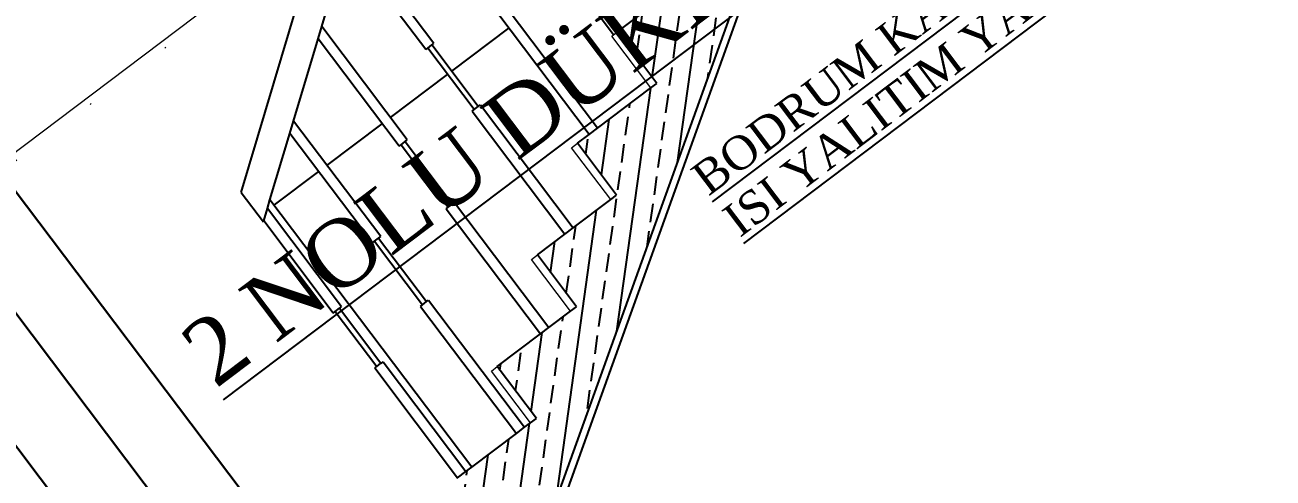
# Model space of a CAD drawing. Header units: millimetres. Extents: x 2232 to 85269, y -3593 to 5869.
# Drawn here: x 7739.1 to 7824, y -790.1 to -759.3 of the extents above; entities that cross this region are included whole.
import ezdxf

# ---------------------------------------------------------------- set-up
doc = ezdxf.new("R2010")
doc.units = ezdxf.units.MM
doc.linetypes.add('DOTX2', pattern=[0.5, 0, -0.5])
for name, color, linetype, lineweight in [('iz', 1, 'DOTX2', 20), ('sıva iç', 21, 'Continuous', 0), ('ölçü iç', 170, 'Continuous', 9), ('ÖLÇÜ İÇ', 7, 'Continuous', 9)]:
    doc.layers.add(name, color=color, linetype=linetype, lineweight=lineweight)
doc.layers.add('Standart', color=7, linetype='Continuous')
doc.layers.add('Yazi', color=7, linetype='Continuous')
doc.styles.get("Standard").update_dxf_attribs({"font": 'arial.ttf'})
doc.styles.add('Times roman', font='times.ttf')
doc.dimstyles.new('zulay iç ölçü', dxfattribs={"dimtxt": 10, "dimasz": 5, "dimexe": 0.18, "dimexo": 0, "dimgap": 2, "dimtad": 3, "dimdec": 0, "dimzin": 0, "dimdsep": 46, "dimtxsty": 'Standard', "dimblk": 'ARCHTICK', "dimcen": 0.09, "dimse1": 1, "dimse2": 1, "dimadec": 0, "dimazin": 0, "dimtfac": 1, "dimtdec": 0, "dimtix": 1, "dimtofl": 0, "dimtmove": 0, "dimatfit": 3, "dimldrblk": 'ARCHTICK', "dimfxl": 1, "dimtolj": 1, "dimtzin": 0, "dimarcsym": 0})
pattern_1 = [(45, (0, 0), (-7.07107, 7.07107), []), (45, (7.071, 0), (-7.07107, 7.07107), [5, -2.5])]

# ---------------------------------------------------------------- blocks, each defined once
blk = doc.blocks.new('IDE991Entity4350')
at = {"layer": 'Standart', "linetype": 'Continuous', "lineweight": -3}
h = blk.add_hatch(dxfattribs=at)
h.set_pattern_fill('ANSI33', color=171, scale=40, style=0)
h.set_pattern_definition(pattern_1)
h.paths.add_polyline_path([(785, -250), (760, -250), (760, 50), (785, 50)])
blk = doc.blocks.new('IDE991Entity4352')
at = {"layer": 'Standart', "linetype": 'Continuous', "lineweight": -3}
h = blk.add_hatch(dxfattribs=at)
h.set_pattern_fill('ANSI33', color=171, scale=40, style=0)
h.set_pattern_definition(pattern_1)
h.paths.add_polyline_path([(285, -250), (260, -250), (260, 50), (285, 50)])
blk = doc.blocks.new('IDE991Entity4359')
at = {"layer": 'Standart', "linetype": 'Continuous', "lineweight": -3}
h = blk.add_hatch(dxfattribs=at)
h.set_pattern_fill('ANSI33', color=171, scale=40, style=0)
h.set_pattern_definition(pattern_1)
h.paths.add_polyline_path([(621, 17.35), (405, -123.82), (405, -91.18), (432, -91.18), (432, -73.53), (459, -73.53), (459, -55.88), (486, -55.88), (486, -38.24), (513, -38.24), (513, -20.59), (540, -20.59), (540, -2.94), (567, -2.94), (567, 14.71), (594, 14.71), (594, 32.35), (621, 32.35)])
blk = doc.blocks.new('IDE991Entity4999')
at = {"layer": 'Standart', "color": 159, "linetype": 'Continuous', "lineweight": -3}
blk.add_lwpolyline([(410.2, -2), (425.19, -2)], dxfattribs=at)
blk = doc.blocks.new('IDE991Entity5000')
at = {"layer": 'Standart', "color": 159, "linetype": 'Continuous', "lineweight": -3}
blk.add_lwpolyline([(428.01, -2), (446.79, -2)], dxfattribs=at)
blk = doc.blocks.new('IDE991Entity5001')
at = {"layer": 'Standart', "color": 159, "linetype": 'Continuous', "lineweight": -3}
blk.add_lwpolyline([(449.61, -2), (469.09, -2)], dxfattribs=at)
blk = doc.blocks.new('IDE991Entity5002')
at = {"layer": 'Standart', "color": 159, "linetype": 'Continuous', "lineweight": -3}
blk.add_lwpolyline([(470.51, -2), (489.99, -2)], dxfattribs=at)
blk = doc.blocks.new('IDE991Entity5028')
at = {"layer": 'Standart', "color": 159, "linetype": 'Continuous', "lineweight": -3}
blk.add_lwpolyline([(410, -91.18), (410, -0.15)], dxfattribs=at)
blk = doc.blocks.new('IDE991Entity5179')
at = {"layer": 'Standart', "color": 134, "linetype": 'Continuous', "lineweight": -3}
blk.add_lwpolyline([(405.2, -53.76), (405.2, -91.18)], dxfattribs=at)
blk = doc.blocks.new('IDE991Entity5180')
at = {"layer": 'Standart', "color": 134, "linetype": 'Continuous', "lineweight": -3}
blk.add_lwpolyline([(405.2, -53.76), (405.9, -53.76)], dxfattribs=at)
blk = doc.blocks.new('IDE991Entity5181')
at = {"layer": 'Standart', "color": 134, "linetype": 'Continuous', "lineweight": -3}
blk.add_lwpolyline([(405.9, -35.05), (405.9, -53.76)], dxfattribs=at)
blk = doc.blocks.new('IDE991Entity5182')
at = {"layer": 'Standart', "color": 134, "linetype": 'Continuous', "lineweight": -3}
blk.add_lwpolyline([(405.2, -35.05), (405.2, -3.68)], dxfattribs=at)
blk = doc.blocks.new('IDE991Entity5183')
at = {"layer": 'Standart', "color": 134, "linetype": 'Continuous', "lineweight": -3}
blk.add_lwpolyline([(405.2, -35.05), (405.9, -35.05)], dxfattribs=at)
blk = doc.blocks.new('IDE991Entity5184')
at = {"layer": 'Standart', "color": 134, "linetype": 'Continuous', "lineweight": -3}
blk.add_lwpolyline([(408.03, -53.76), (408.03, -91.18)], dxfattribs=at)
blk = doc.blocks.new('IDE991Entity5185')
at = {"layer": 'Standart', "color": 134, "linetype": 'Continuous', "lineweight": -3}
blk.add_lwpolyline([(407.32, -35.05), (407.32, -53.76)], dxfattribs=at)
blk = doc.blocks.new('IDE991Entity5186')
at = {"layer": 'Standart', "color": 134, "linetype": 'Continuous', "lineweight": -3}
blk.add_lwpolyline([(408.03, -35.05), (408.03, -1.6)], dxfattribs=at)
blk = doc.blocks.new('IDE991Entity5187')
at = {"layer": 'Standart', "color": 134, "linetype": 'Continuous', "lineweight": -3}
blk.add_lwpolyline([(425.19, -47.88), (425.19, -91.18)], dxfattribs=at)
blk = doc.blocks.new('IDE991Entity5188')
at = {"layer": 'Standart', "color": 134, "linetype": 'Continuous', "lineweight": -3}
blk.add_lwpolyline([(425.19, -47.88), (425.89, -47.88)], dxfattribs=at)
blk = doc.blocks.new('IDE991Entity5189')
at = {"layer": 'Standart', "color": 134, "linetype": 'Continuous', "lineweight": -3}
blk.add_lwpolyline([(425.89, -26.24), (425.89, -47.88)], dxfattribs=at)
blk = doc.blocks.new('IDE991Entity5190')
at = {"layer": 'Standart', "color": 134, "linetype": 'Continuous', "lineweight": -3}
blk.add_lwpolyline([(425.19, -26.24), (425.19, 11.02)], dxfattribs=at)
blk = doc.blocks.new('IDE991Entity5191')
at = {"layer": 'Standart', "color": 134, "linetype": 'Continuous', "lineweight": -3}
blk.add_lwpolyline([(425.19, -26.24), (425.89, -26.24)], dxfattribs=at)
blk = doc.blocks.new('IDE991Entity5192')
at = {"layer": 'Standart', "color": 134, "linetype": 'Continuous', "lineweight": -3}
blk.add_lwpolyline([(428.01, -47.88), (428.01, -91.18)], dxfattribs=at)
blk = doc.blocks.new('IDE991Entity5193')
at = {"layer": 'Standart', "color": 134, "linetype": 'Continuous', "lineweight": -3}
blk.add_lwpolyline([(427.31, -26.24), (427.31, -47.88)], dxfattribs=at)
blk = doc.blocks.new('IDE991Entity5194')
at = {"layer": 'Standart', "color": 134, "linetype": 'Continuous', "lineweight": -3}
blk.add_lwpolyline([(428.01, -26.24), (428.01, 13.1)], dxfattribs=at)
blk = doc.blocks.new('IDE991Entity5195')
at = {"layer": 'Standart', "color": 134, "linetype": 'Continuous', "lineweight": -3}
blk.add_lwpolyline([(446.79, -30.94), (446.79, -73.53)], dxfattribs=at)
blk = doc.blocks.new('IDE991Entity5196')
at = {"layer": 'Standart', "color": 134, "linetype": 'Continuous', "lineweight": -3}
blk.add_lwpolyline([(446.79, -30.94), (447.49, -30.94)], dxfattribs=at)
blk = doc.blocks.new('IDE991Entity5197')
at = {"layer": 'Standart', "color": 134, "linetype": 'Continuous', "lineweight": -3}
blk.add_lwpolyline([(447.49, -9.65), (447.49, -30.94)], dxfattribs=at)
blk = doc.blocks.new('IDE991Entity5198')
at = {"layer": 'Standart', "color": 134, "linetype": 'Continuous', "lineweight": -3}
blk.add_lwpolyline([(446.79, -9.65), (446.79, 26.9)], dxfattribs=at)
blk = doc.blocks.new('IDE991Entity5199')
at = {"layer": 'Standart', "color": 134, "linetype": 'Continuous', "lineweight": -3}
blk.add_lwpolyline([(446.79, -9.65), (447.49, -9.65)], dxfattribs=at)
blk = doc.blocks.new('IDE991Entity5200')
at = {"layer": 'Standart', "color": 134, "linetype": 'Continuous', "lineweight": -3}
blk.add_lwpolyline([(449.61, -30.94), (449.61, -73.53)], dxfattribs=at)
blk = doc.blocks.new('IDE991Entity5201')
at = {"layer": 'Standart', "color": 134, "linetype": 'Continuous', "lineweight": -3}
blk.add_lwpolyline([(448.91, -9.65), (448.91, -30.94)], dxfattribs=at)
blk = doc.blocks.new('IDE991Entity5202')
at = {"layer": 'Standart', "color": 134, "linetype": 'Continuous', "lineweight": -3}
blk.add_lwpolyline([(449.61, -9.65), (449.61, 28.98)], dxfattribs=at)
blk = doc.blocks.new('IDE991Entity5203')
at = {"layer": 'Standart', "color": 134, "linetype": 'Continuous', "lineweight": -3}
blk.add_lwpolyline([(468.39, -14), (468.39, -55.88)], dxfattribs=at)
blk = doc.blocks.new('IDE991Entity5204')
at = {"layer": 'Standart', "color": 134, "linetype": 'Continuous', "lineweight": -3}
blk.add_lwpolyline([(468.39, -14), (469.09, -14)], dxfattribs=at)
blk = doc.blocks.new('IDE991Entity5205')
at = {"layer": 'Standart', "color": 134, "linetype": 'Continuous', "lineweight": -3}
blk.add_lwpolyline([(469.09, -14), (469.09, 6.94)], dxfattribs=at)
blk = doc.blocks.new('IDE991Entity5206')
at = {"layer": 'Standart', "color": 134, "linetype": 'Continuous', "lineweight": -3}
blk.add_lwpolyline([(468.39, 6.94), (468.39, 42.78)], dxfattribs=at)
blk = doc.blocks.new('IDE991Entity5207')
at = {"layer": 'Standart', "color": 134, "linetype": 'Continuous', "lineweight": -3}
blk.add_lwpolyline([(468.39, 6.94), (469.09, 6.94)], dxfattribs=at)
blk = doc.blocks.new('IDE991Entity5208')
at = {"layer": 'Standart', "color": 134, "linetype": 'Continuous', "lineweight": -3}
blk.add_lwpolyline([(471.21, -14), (471.21, -55.88)], dxfattribs=at)
blk = doc.blocks.new('IDE991Entity5209')
at = {"layer": 'Standart', "color": 134, "linetype": 'Continuous', "lineweight": -3}
blk.add_lwpolyline([(470.51, -14), (470.51, 6.94)], dxfattribs=at)
blk = doc.blocks.new('IDE991Entity5210')
at = {"layer": 'Standart', "color": 134, "linetype": 'Continuous', "lineweight": -3}
blk.add_lwpolyline([(471.21, 6.94), (471.21, 44.86)], dxfattribs=at)
blk = doc.blocks.new('IDE991Entity5211')
at = {"layer": 'Standart', "color": 134, "linetype": 'Continuous', "lineweight": -3}
blk.add_lwpolyline([(489.99, -38.24), (489.99, 2.94)], dxfattribs=at)
blk = doc.blocks.new('IDE991Entity5216')
at = {"layer": 'Standart', "color": 134, "linetype": 'Continuous', "lineweight": -3}
blk.add_lwpolyline([(492.81, -38.24), (492.81, 2.94)], dxfattribs=at)
blk = doc.blocks.new('IDE991Entity5219')
at = {"layer": 'Standart', "color": 134, "linetype": 'Continuous', "lineweight": -3}
blk.add_lwpolyline([(511.59, -20.59), (511.59, 19.88)], dxfattribs=at)
blk = doc.blocks.new('IDE991Entity5224')
at = {"layer": 'Standart', "color": 134, "linetype": 'Continuous', "lineweight": -3}
blk.add_lwpolyline([(514.41, -20.59), (514.41, 19.88)], dxfattribs=at)
blk = doc.blocks.new('IDE991Entity5268')
at = {"layer": 'Standart', "color": 134, "linetype": 'Continuous', "lineweight": -3}
blk.add_lwpolyline([(405, 6.18), (621, 165)], dxfattribs=at)
blk = doc.blocks.new('IDE991Entity5269')
at = {"layer": 'Standart', "color": 134, "linetype": 'Continuous', "lineweight": -3}
blk.add_lwpolyline([(405, -3.82), (405.2, -3.68)], dxfattribs=at)
blk = doc.blocks.new('IDE991Entity5270')
at = {"layer": 'Standart', "color": 134, "linetype": 'Continuous', "lineweight": -3}
blk.add_lwpolyline([(405, 6.18), (405, -3.82)], dxfattribs=at)
blk = doc.blocks.new('IDE991Entity5510')
at = {"layer": 'Standart', "color": 159, "linetype": 'Continuous', "lineweight": -3}
blk.add_lwpolyline([(760, -250), (760, 35)], dxfattribs=at)
blk = doc.blocks.new('IDE991Entity5513')
at = {"layer": 'Standart', "color": 159, "linetype": 'Continuous', "lineweight": -3}
blk.add_lwpolyline([(260, -250), (260, 50)], dxfattribs=at)
blk = doc.blocks.new('IDE991Entity5567')
at = {"layer": 'Standart', "color": 159, "linetype": 'Continuous', "lineweight": -3}
blk.add_lwpolyline([(405, -123.82), (648, 35)], dxfattribs=at)
blk = doc.blocks.new('IDE991Entity5568')
at = {"layer": 'Standart', "color": 159, "linetype": 'Continuous', "lineweight": -3}
blk.add_lwpolyline([(432, -91.18), (432, -73.53)], dxfattribs=at)
blk = doc.blocks.new('IDE991Entity5569')
at = {"layer": 'Standart', "color": 159, "linetype": 'Continuous', "lineweight": -3}
blk.add_lwpolyline([(405, -91.18), (405.2, -91.18)], dxfattribs=at)
blk = doc.blocks.new('IDE991Entity5570')
at = {"layer": 'Standart', "color": 159, "linetype": 'Continuous', "lineweight": -3}
blk.add_lwpolyline([(430, -91.18), (432, -91.18)], dxfattribs=at)
blk = doc.blocks.new('IDE991Entity5571')
at = {"layer": 'Standart', "color": 159, "linetype": 'Continuous', "lineweight": -3}
blk.add_lwpolyline([(459, -73.53), (459, -55.88)], dxfattribs=at)
blk = doc.blocks.new('IDE991Entity5572')
at = {"layer": 'Standart', "color": 159, "linetype": 'Continuous', "lineweight": -3}
blk.add_lwpolyline([(432, -73.53), (446.79, -73.53)], dxfattribs=at)
blk = doc.blocks.new('IDE991Entity5573')
at = {"layer": 'Standart', "color": 159, "linetype": 'Continuous', "lineweight": -3}
blk.add_lwpolyline([(457, -73.53), (459, -73.53)], dxfattribs=at)
blk = doc.blocks.new('IDE991Entity5574')
at = {"layer": 'Standart', "color": 159, "linetype": 'Continuous', "lineweight": -3}
blk.add_lwpolyline([(486, -55.88), (486, -38.24)], dxfattribs=at)
blk = doc.blocks.new('IDE991Entity5575')
at = {"layer": 'Standart', "color": 159, "linetype": 'Continuous', "lineweight": -3}
blk.add_lwpolyline([(459, -55.88), (468.39, -55.88)], dxfattribs=at)
blk = doc.blocks.new('IDE991Entity5576')
at = {"layer": 'Standart', "color": 159, "linetype": 'Continuous', "lineweight": -3}
blk.add_lwpolyline([(484, -55.88), (486, -55.88)], dxfattribs=at)
blk = doc.blocks.new('IDE991Entity5577')
at = {"layer": 'Standart', "color": 159, "linetype": 'Continuous', "lineweight": -3}
blk.add_lwpolyline([(513, -38.24), (513, -20.59)], dxfattribs=at)
blk = doc.blocks.new('IDE991Entity5578')
at = {"layer": 'Standart', "color": 159, "linetype": 'Continuous', "lineweight": -3}
blk.add_lwpolyline([(486, -38.24), (489.99, -38.24)], dxfattribs=at)
blk = doc.blocks.new('IDE991Entity5579')
at = {"layer": 'Standart', "color": 159, "linetype": 'Continuous', "lineweight": -3}
blk.add_lwpolyline([(511, -38.24), (513, -38.24)], dxfattribs=at)
blk = doc.blocks.new('IDE991Entity5581')
at = {"layer": 'Standart', "color": 159, "linetype": 'Continuous', "lineweight": -3}
blk.add_lwpolyline([(513, -20.59), (514.41, -20.59)], dxfattribs=at)
blk = doc.blocks.new('IDE991Entity5730')
at = {"layer": 'Standart', "color": 163, "linetype": 'Continuous', "lineweight": 5}
blk.add_lwpolyline([(430, -91.18), (430, -73.53)], dxfattribs=at)
blk = doc.blocks.new('IDE991Entity5731')
at = {"layer": 'Standart', "color": 163, "linetype": 'Continuous', "lineweight": 5}
blk.add_lwpolyline([(430, -73.53), (432, -73.53)], dxfattribs=at)
blk = doc.blocks.new('IDE991Entity5732')
at = {"layer": 'Standart', "color": 163, "linetype": 'Continuous', "lineweight": 5}
blk.add_lwpolyline([(457, -73.53), (457, -55.88)], dxfattribs=at)
blk = doc.blocks.new('IDE991Entity5733')
at = {"layer": 'Standart', "color": 163, "linetype": 'Continuous', "lineweight": 5}
blk.add_lwpolyline([(457, -55.88), (459, -55.88)], dxfattribs=at)
blk = doc.blocks.new('IDE991Entity5734')
at = {"layer": 'Standart', "color": 163, "linetype": 'Continuous', "lineweight": 5}
blk.add_lwpolyline([(484, -55.88), (484, -38.24)], dxfattribs=at)
blk = doc.blocks.new('IDE991Entity5735')
at = {"layer": 'Standart', "color": 163, "linetype": 'Continuous', "lineweight": 5}
blk.add_lwpolyline([(484, -38.24), (486, -38.24)], dxfattribs=at)
blk = doc.blocks.new('IDE991Entity5736')
at = {"layer": 'Standart', "color": 163, "linetype": 'Continuous', "lineweight": 5}
blk.add_lwpolyline([(511, -38.24), (511, -20.59)], dxfattribs=at)
blk = doc.blocks.new('IDE991Entity5737')
at = {"layer": 'Standart', "color": 163, "linetype": 'Continuous', "lineweight": 5}
blk.add_lwpolyline([(511, -20.59), (511.59, -20.59)], dxfattribs=at)
blk = doc.blocks.new('IDE991Entity5912')
at = {"layer": 'Standart', "color": 11, "linetype": 'Continuous', "lineweight": -3}
blk.add_lwpolyline([(758, -250), (758, 33)], dxfattribs=at)
blk = doc.blocks.new('IDE991Entity6462')
at = {"layer": 'Standart', "color": 134, "linetype": 'Continuous', "lineweight": -3}
blk.add_lwpolyline([(405.9, -53.76), (407.32, -53.76)], dxfattribs=at)
blk = doc.blocks.new('IDE991Entity6463')
at = {"layer": 'Standart', "color": 134, "linetype": 'Continuous', "lineweight": -3}
blk.add_lwpolyline([(407.32, -53.76), (408.03, -53.76)], dxfattribs=at)
blk = doc.blocks.new('IDE991Entity6464')
at = {"layer": 'Standart', "color": 134, "linetype": 'Continuous', "lineweight": -3}
blk.add_lwpolyline([(405.9, -35.05), (407.32, -35.05)], dxfattribs=at)
blk = doc.blocks.new('IDE991Entity6465')
at = {"layer": 'Standart', "color": 134, "linetype": 'Continuous', "lineweight": -3}
blk.add_lwpolyline([(407.32, -35.05), (408.03, -35.05)], dxfattribs=at)
blk = doc.blocks.new('IDE991Entity6466')
at = {"layer": 'Standart', "color": 134, "linetype": 'Continuous', "lineweight": -3}
blk.add_lwpolyline([(425.89, -47.88), (427.31, -47.88)], dxfattribs=at)
blk = doc.blocks.new('IDE991Entity6467')
at = {"layer": 'Standart', "color": 134, "linetype": 'Continuous', "lineweight": -3}
blk.add_lwpolyline([(427.31, -47.88), (428.01, -47.88)], dxfattribs=at)
blk = doc.blocks.new('IDE991Entity6468')
at = {"layer": 'Standart', "color": 134, "linetype": 'Continuous', "lineweight": -3}
blk.add_lwpolyline([(425.89, -26.24), (427.31, -26.24)], dxfattribs=at)
blk = doc.blocks.new('IDE991Entity6469')
at = {"layer": 'Standart', "color": 134, "linetype": 'Continuous', "lineweight": -3}
blk.add_lwpolyline([(427.31, -26.24), (428.01, -26.24)], dxfattribs=at)
blk = doc.blocks.new('IDE991Entity6470')
at = {"layer": 'Standart', "color": 134, "linetype": 'Continuous', "lineweight": -3}
blk.add_lwpolyline([(447.49, -30.94), (448.91, -30.94)], dxfattribs=at)
blk = doc.blocks.new('IDE991Entity6471')
at = {"layer": 'Standart', "color": 134, "linetype": 'Continuous', "lineweight": -3}
blk.add_lwpolyline([(448.91, -30.94), (449.61, -30.94)], dxfattribs=at)
blk = doc.blocks.new('IDE991Entity6472')
at = {"layer": 'Standart', "color": 134, "linetype": 'Continuous', "lineweight": -3}
blk.add_lwpolyline([(447.49, -9.65), (448.91, -9.65)], dxfattribs=at)
blk = doc.blocks.new('IDE991Entity6473')
at = {"layer": 'Standart', "color": 134, "linetype": 'Continuous', "lineweight": -3}
blk.add_lwpolyline([(448.91, -9.65), (449.61, -9.65)], dxfattribs=at)
blk = doc.blocks.new('IDE991Entity6474')
at = {"layer": 'Standart', "color": 134, "linetype": 'Continuous', "lineweight": -3}
blk.add_lwpolyline([(469.09, -14), (470.51, -14)], dxfattribs=at)
blk = doc.blocks.new('IDE991Entity6475')
at = {"layer": 'Standart', "color": 134, "linetype": 'Continuous', "lineweight": -3}
blk.add_lwpolyline([(470.51, -14), (471.21, -14)], dxfattribs=at)
blk = doc.blocks.new('IDE991Entity6476')
at = {"layer": 'Standart', "color": 134, "linetype": 'Continuous', "lineweight": -3}
blk.add_lwpolyline([(469.09, 6.94), (470.51, 6.94)], dxfattribs=at)
blk = doc.blocks.new('IDE991Entity6477')
at = {"layer": 'Standart', "color": 134, "linetype": 'Continuous', "lineweight": -3}
blk.add_lwpolyline([(470.51, 6.94), (471.21, 6.94)], dxfattribs=at)
blk = doc.blocks.new('IDE991Entity6506')
at = {"layer": 'Standart', "color": 134, "linetype": 'Continuous', "lineweight": -3}
blk.add_lwpolyline([(405.2, -3.68), (408.03, -1.6)], dxfattribs=at)
blk = doc.blocks.new('IDE991Entity6507')
at = {"layer": 'Standart', "color": 134, "linetype": 'Continuous', "lineweight": -3}
blk.add_lwpolyline([(408.03, -1.6), (410, -0.15)], dxfattribs=at)
blk = doc.blocks.new('IDE991Entity6508')
at = {"layer": 'Standart', "color": 134, "linetype": 'Continuous', "lineweight": -3}
blk.add_lwpolyline([(410, -0.15), (425.19, 11.02)], dxfattribs=at)
blk = doc.blocks.new('IDE991Entity6509')
at = {"layer": 'Standart', "color": 134, "linetype": 'Continuous', "lineweight": -3}
blk.add_lwpolyline([(425.19, 11.02), (428.01, 13.1)], dxfattribs=at)
blk = doc.blocks.new('IDE991Entity6510')
at = {"layer": 'Standart', "color": 134, "linetype": 'Continuous', "lineweight": -3}
blk.add_lwpolyline([(428.01, 13.1), (446.79, 26.9)], dxfattribs=at)
blk = doc.blocks.new('IDE991Entity6511')
at = {"layer": 'Standart', "color": 134, "linetype": 'Continuous', "lineweight": -3}
blk.add_lwpolyline([(446.79, 26.9), (449.61, 28.98)], dxfattribs=at)
blk = doc.blocks.new('IDE991Entity6512')
at = {"layer": 'Standart', "color": 134, "linetype": 'Continuous', "lineweight": -3}
blk.add_lwpolyline([(449.61, 28.98), (468.39, 42.78)], dxfattribs=at)
blk = doc.blocks.new('IDE991Entity6689')
at = {"layer": 'Standart', "color": 159, "linetype": 'Continuous', "lineweight": -3}
blk.add_lwpolyline([(405.2, -91.18), (408.03, -91.18)], dxfattribs=at)
blk = doc.blocks.new('IDE991Entity6690')
at = {"layer": 'Standart', "color": 159, "linetype": 'Continuous', "lineweight": -3}
blk.add_lwpolyline([(408.03, -91.18), (410, -91.18)], dxfattribs=at)
blk = doc.blocks.new('IDE991Entity6691')
at = {"layer": 'Standart', "color": 159, "linetype": 'Continuous', "lineweight": -3}
blk.add_lwpolyline([(410, -91.18), (425.19, -91.18)], dxfattribs=at)
blk = doc.blocks.new('IDE991Entity6692')
at = {"layer": 'Standart', "color": 159, "linetype": 'Continuous', "lineweight": -3}
blk.add_lwpolyline([(425.19, -91.18), (428.01, -91.18)], dxfattribs=at)
blk = doc.blocks.new('IDE991Entity6693')
at = {"layer": 'Standart', "color": 159, "linetype": 'Continuous', "lineweight": -3}
blk.add_lwpolyline([(428.01, -91.18), (430, -91.18)], dxfattribs=at)
blk = doc.blocks.new('IDE991Entity6694')
at = {"layer": 'Standart', "color": 159, "linetype": 'Continuous', "lineweight": -3}
blk.add_lwpolyline([(446.79, -73.53), (449.61, -73.53)], dxfattribs=at)
blk = doc.blocks.new('IDE991Entity6695')
at = {"layer": 'Standart', "color": 159, "linetype": 'Continuous', "lineweight": -3}
blk.add_lwpolyline([(449.61, -73.53), (457, -73.53)], dxfattribs=at)
blk = doc.blocks.new('IDE991Entity6696')
at = {"layer": 'Standart', "color": 159, "linetype": 'Continuous', "lineweight": -3}
blk.add_lwpolyline([(468.39, -55.88), (471.21, -55.88)], dxfattribs=at)
blk = doc.blocks.new('IDE991Entity6697')
at = {"layer": 'Standart', "color": 159, "linetype": 'Continuous', "lineweight": -3}
blk.add_lwpolyline([(471.21, -55.88), (484, -55.88)], dxfattribs=at)
blk = doc.blocks.new('IDE991Entity6698')
at = {"layer": 'Standart', "color": 159, "linetype": 'Continuous', "lineweight": -3}
blk.add_lwpolyline([(489.99, -38.24), (492.81, -38.24)], dxfattribs=at)
blk = doc.blocks.new('IDE991Entity6699')
at = {"layer": 'Standart', "color": 159, "linetype": 'Continuous', "lineweight": -3}
blk.add_lwpolyline([(492.81, -38.24), (511, -38.24)], dxfattribs=at)
blk = doc.blocks.new('IDE991Entity6700')
at = {"layer": 'Standart', "color": 159, "linetype": 'Continuous', "lineweight": -3}
blk.add_lwpolyline([(514.41, -20.59), (533.19, -20.59)], dxfattribs=at)
blk = doc.blocks.new('IDE991Entity6715')
at = {"layer": 'Standart', "color": 159, "linetype": 'Continuous', "lineweight": -3}
blk.add_lwpolyline([(410, -250), (758, -250)], dxfattribs=at)
blk = doc.blocks.new('IDE991Entity6736')
at = {"layer": 'Standart', "color": 163, "linetype": 'Continuous', "lineweight": 5}
blk.add_lwpolyline([(511.59, -20.59), (513, -20.59)], dxfattribs=at)
blk = doc.blocks.new('IDE991Entity6762')
at = {"layer": 'Standart', "color": 11, "linetype": 'Continuous', "lineweight": -3}
blk.add_lwpolyline([(410, -122.94), (648.6, 33)], dxfattribs=at)
blk = doc.blocks.new('TRRTYT')
at = {"layer": 'Standart'}
for name in ['IDE991Entity5268', 'IDE991Entity4352', 'IDE991Entity5513', 'IDE991Entity4350', 'IDE991Entity5210', 'IDE991Entity6512', 'IDE991Entity5206', 'IDE991Entity5567', 'IDE991Entity6762', 'IDE991Entity5912', 'IDE991Entity5510', 'IDE991Entity4359', 'IDE991Entity6510', 'IDE991Entity6511', 'IDE991Entity5198', 'IDE991Entity5202', 'IDE991Entity5219', 'IDE991Entity5224', 'IDE991Entity6509', 'IDE991Entity5194', 'IDE991Entity6508', 'IDE991Entity5190', 'IDE991Entity5270', 'IDE991Entity5207', 'IDE991Entity5205', 'IDE991Entity6476', 'IDE991Entity5209', 'IDE991Entity6477', 'IDE991Entity5211', 'IDE991Entity5216', 'IDE991Entity6507', 'IDE991Entity5028', 'IDE991Entity5269', 'IDE991Entity6506', 'IDE991Entity5182', 'IDE991Entity5186', 'IDE991Entity4999', 'IDE991Entity5000', 'IDE991Entity5001', 'IDE991Entity5002', 'IDE991Entity5199', 'IDE991Entity5197', 'IDE991Entity6472', 'IDE991Entity5201', 'IDE991Entity6473', 'IDE991Entity5203', 'IDE991Entity5204', 'IDE991Entity6474', 'IDE991Entity6475', 'IDE991Entity5208', 'IDE991Entity5736', 'IDE991Entity5737', 'IDE991Entity6736', 'IDE991Entity5577', 'IDE991Entity5581', 'IDE991Entity6700', 'IDE991Entity5191', 'IDE991Entity5189', 'IDE991Entity6468', 'IDE991Entity5193', 'IDE991Entity6469', 'IDE991Entity5195', 'IDE991Entity5196', 'IDE991Entity6470', 'IDE991Entity6471', 'IDE991Entity5200', 'IDE991Entity5183', 'IDE991Entity5181', 'IDE991Entity6464', 'IDE991Entity5185', 'IDE991Entity6465', 'IDE991Entity5734', 'IDE991Entity5735', 'IDE991Entity5574', 'IDE991Entity5578', 'IDE991Entity6698', 'IDE991Entity6699', 'IDE991Entity5579', 'IDE991Entity5187', 'IDE991Entity5188', 'IDE991Entity6466', 'IDE991Entity6467', 'IDE991Entity5192', 'IDE991Entity5179', 'IDE991Entity5180', 'IDE991Entity6462', 'IDE991Entity6463', 'IDE991Entity5184', 'IDE991Entity5732', 'IDE991Entity5733', 'IDE991Entity5571', 'IDE991Entity5575', 'IDE991Entity6696', 'IDE991Entity6697', 'IDE991Entity5576', 'IDE991Entity5730', 'IDE991Entity5731', 'IDE991Entity5568', 'IDE991Entity5572', 'IDE991Entity6694', 'IDE991Entity6695', 'IDE991Entity5573', 'IDE991Entity5569', 'IDE991Entity6689', 'IDE991Entity6690', 'IDE991Entity6691', 'IDE991Entity6692', 'IDE991Entity6693', 'IDE991Entity5570', 'IDE991Entity6715']:
    blk.add_blockref(name, (1034515.63, -397430.95), dxfattribs=at)
blk = doc.blocks.new('_ArchTick')
at = {"color": 0, "linetype": 'ByBlock', "const_width": 0.15}
blk.add_lwpolyline([(-0.5, -0.5), (0.5, 0.5)], dxfattribs=at)
blk = doc.blocks.new('*D2472')
at = {"layer": 'Defpoints', "color": 0, "transparency": 16777216}
for p in [(661177.16, -127828.54), (661187, -128078.54), (661204.5, -128078.54)]:
    blk.add_point(p, dxfattribs=at)
at = {"layer": 'ÖLÇÜ İÇ', "color": 0, "lineweight": -2, "transparency": 16777216}
blk.add_line((661204.5, -127828.54), (661204.5, -128078.54), dxfattribs=at)
at = {"layer": 'ÖLÇÜ İÇ', "color": 0, "lineweight": -2, "transparency": 16777216, "xscale": 5, "yscale": 5, "zscale": 5}
for p, rotation in [((661204.5, -127828.54), 90), ((661204.5, -128078.54), 270)]:
    blk.add_blockref('_ArchTick', p, dxfattribs=dict(at, rotation=rotation))
at = {"layer": 'ÖLÇÜ İÇ', "color": 0, "transparency": 16777216, "insert": (661197.5, -127953.54), "char_height": 10, "attachment_point": 5, "rotation": 90}
blk.add_mtext('\\A1;250', dxfattribs=at)
blk = doc.blocks.new('*D2473')
at = {"layer": 'Defpoints', "color": 0, "transparency": 16777216}
for p in [(661246.19, -127778.54), (661246.19, -128078.54), (661246.19, -128078.54)]:
    blk.add_point(p, dxfattribs=at)
at = {"layer": 'ÖLÇÜ İÇ', "color": 0, "lineweight": -2, "transparency": 16777216}
blk.add_line((661246.19, -127778.54), (661246.19, -128078.54), dxfattribs=at)
at = {"layer": 'ÖLÇÜ İÇ', "color": 0, "lineweight": -2, "transparency": 16777216, "xscale": 5, "yscale": 5, "zscale": 5}
for p, rotation in [((661246.19, -127778.54), 90), ((661246.19, -128078.54), 270)]:
    blk.add_blockref('_ArchTick', p, dxfattribs=dict(at, rotation=rotation))
at = {"layer": 'ÖLÇÜ İÇ', "color": 0, "transparency": 16777216, "insert": (661239.19, -127928.54), "char_height": 10, "attachment_point": 5, "rotation": 90}
blk.add_mtext('\\A1;300', dxfattribs=at)
blk = doc.blocks.new('*D2475')
at = {"layer": 'Defpoints', "color": 0, "transparency": 16777216}
for p in [(661178.88, -127793.54), (661226.24, -128078.54), (661226.24, -128078.54)]:
    blk.add_point(p, dxfattribs=at)
at = {"layer": 'ÖLÇÜ İÇ', "color": 0, "lineweight": -2, "transparency": 16777216}
blk.add_line((661226.24, -127793.54), (661226.24, -128078.54), dxfattribs=at)
at = {"layer": 'ÖLÇÜ İÇ', "color": 0, "lineweight": -2, "transparency": 16777216, "xscale": 5, "yscale": 5, "zscale": 5}
for p, rotation in [((661226.24, -127793.54), 90), ((661226.24, -128078.54), 270)]:
    blk.add_blockref('_ArchTick', p, dxfattribs=dict(at, rotation=rotation))
at = {"layer": 'ÖLÇÜ İÇ', "color": 0, "transparency": 16777216, "insert": (661219.24, -127936.04), "char_height": 10, "attachment_point": 5, "rotation": 90}
blk.add_mtext('\\A1;285', dxfattribs=at)
blk = doc.blocks.new('DFGFDGHN')
at = {"layer": 'ÖLÇÜ İÇ'}
for base, p1, p2, picture, middle in [((661246.19, -128078.54), (661246.19, -127778.54), (661246.19, -128078.54), '*D2473', (661239.19, -127928.54)), ((661204.5, -128078.54), (661177.16, -127828.54), (661187, -128078.54), '*D2472', (661197.5, -127953.54))]:
    dim = blk.add_linear_dim(base=base, p1=p1, p2=p2, angle=90, dimstyle='zulay iç ölçü', dxfattribs=at)
    dim.commit()
    dim.dimension.update_dxf_attribs({"geometry": picture, "text_midpoint": middle})
dim = blk.add_linear_dim(base=(661226.24, -128078.54), p1=(661178.88, -127793.54), p2=(661226.24, -128078.54), angle=90, dimstyle='zulay iç ölçü', override={"dimtmove": 1}, dxfattribs=at)
dim.commit()
dim.dimension.update_dxf_attribs({"geometry": '*D2475', "text_midpoint": (661219.24, -127936.04)})
blk = doc.blocks.new('GHGFHGF')
at = {"layer": 'iz', "ltscale": 50}
blk.add_lwpolyline([(1293664.78, -410389.54), (1294002.19, -410389.54)], dxfattribs=at)
at = {"layer": 'sıva iç'}
blk.add_lwpolyline([(1294137.78, -410006.54), (1293666.78, -410006.54), (1293666.78, -410041.54), (1293661.78, -410041.54), (1293661.78, -410387.54), (1293664.78, -410387.54), (1293843.72, -410387.54), (1294002.78, -410270.59), (1294002.78, -410277.54), (1294004.19, -410277.54), (1294004.19, -410331.54), (1294003.48, -410331.54), (1294003.48, -410352.54), (1294004.19, -410352.54), (1294004.19, -410387.54), (1294137.78, -410387.54)], close=True, dxfattribs=at)
blk.add_blockref('TRRTYT', (258864.14, -13008.59), dxfattribs=at)
at = {"layer": 'ölçü iç', "lineweight": 30}
for p in [(632489.82, -282611), (632871.63, -282611)]:
    blk.add_blockref('DFGFDGHN', p, dxfattribs=at)
at = {"layer": 'Yazi', "style": 'Times roman'}
for s, height, p in [('%%U2 NOLU DÜKKAN AİT DEPO', 17.9915, (1293746.97, -410471.87)), ('%%UBODRUM KAT TAVANINA', 8.9957, (1293885.43, -410510.83)), ('%%UISI YALITIM YAPILACAKTIR.', 8.9957, (1293885.43, -410524.94))]:
    blk.add_text(s, height=height, dxfattribs=at).set_placement(p)
blk = doc.blocks.new('GGGGG')
at = {"layer": 'sıva iç', "rotation": 37.05267661197626}
blk.add_blockref('GHGFHGF', (-134899.13, -889310.84), dxfattribs=at)

msp = doc.modelspace()

# ---------------------------------------------------------------- block references
at = {"layer": 'ÖLÇÜ İÇ', "xscale": 0.25, "yscale": 0.25, "zscale": 0.25}
msp.add_blockref('GGGGG', (-278484.475, 108554.699), dxfattribs=at)

doc.saveas('drawing.dxf')
